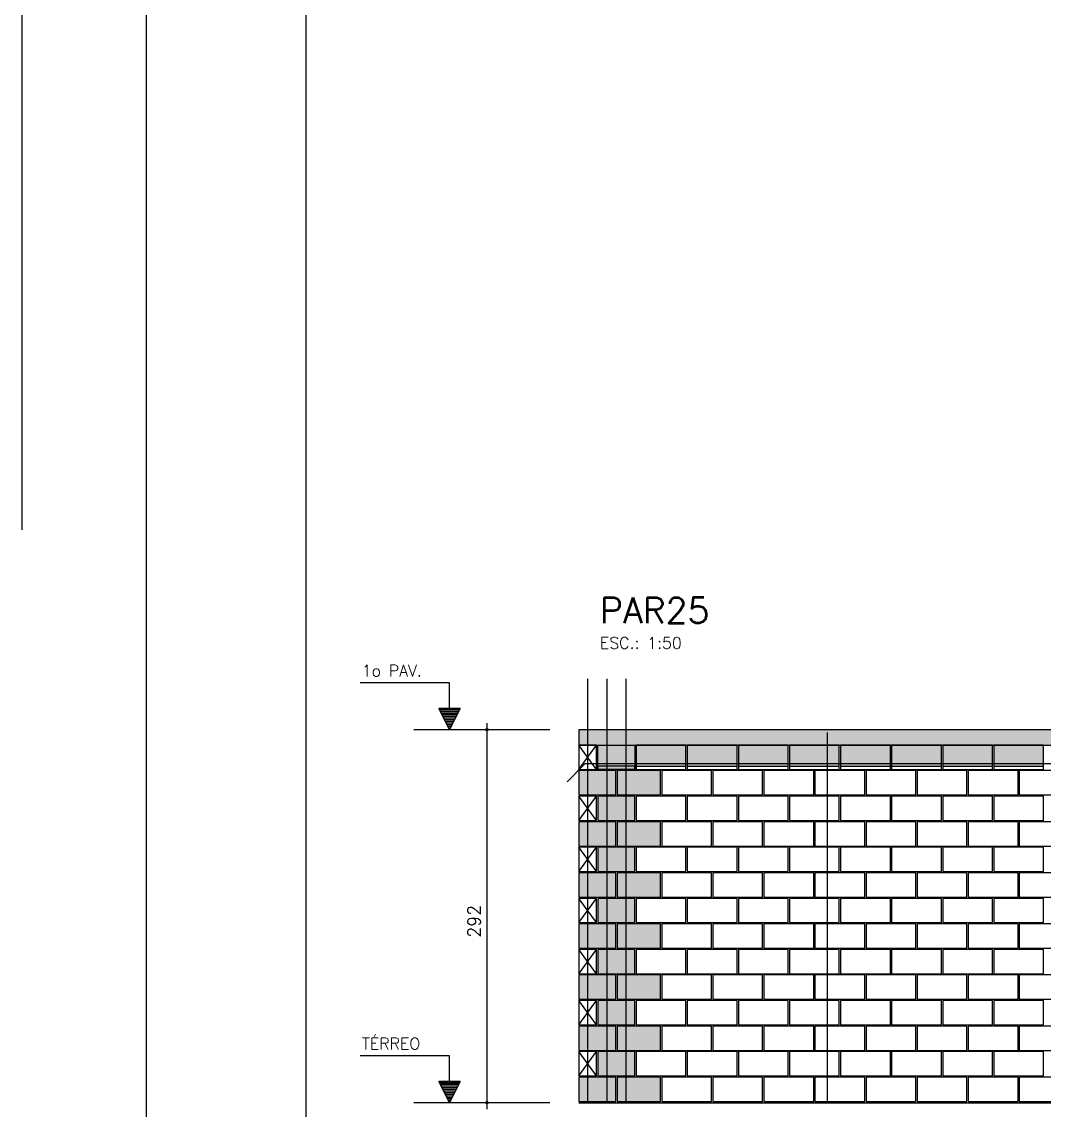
# Model space of a CAD drawing. Extents: x -2 to 121, y -2 to 61.
# Drawn here: x -1.95 to 14.06, y 26.86 to 43.9 of the extents above; entities that cross this region are included whole.
import ezdxf

# ---------------------------------------------------------------- set-up
doc = ezdxf.new("R2010")
doc.units = 0
doc.header["$MEASUREMENT"] = 0
doc.linetypes.add('ESTILO_TQS_0001', pattern=[0.45, 0.3, -0.15])
doc.linetypes.add('HIDDEN', pattern=[0.375, 0.25, -0.125])
doc.layers.get('Defpoints').update_dxf_attribs({"linetype": 'CONTINUOUS'})
for name, color, linetype in [('ARQ_FOLHA', 7, 'CONTINUOUS'), ('PENA_01', 1, 'CONTINUOUS'), ('PENA_02', 2, 'CONTINUOUS'), ('PENA_03', 3, 'CONTINUOUS'), ('PENA_05', 5, 'CONTINUOUS'), ('PENA_06', 6, 'CONTINUOUS'), ('PENA_09', 254, 'CONTINUOUS'), ('PENA_11', 252, 'CONTINUOUS'), ('PENA_21', 100, 'CONTINUOUS'), ('PENA_27', 21, 'CONTINUOUS')]:
    doc.layers.add(name, color=color, linetype=linetype)
doc.styles.get("Standard").update_dxf_attribs({"font": 'ROMANS.SHX'})

msp = doc.modelspace()

# ---------------------------------------------------------------- linework, layer by layer
at = {"layer": 'ARQ_FOLHA', "color": 1}
for points in [[(0, 0.000001), (118.9, 0.000001), (118.9, 59.400001), (0, 59.400001)], [(2.5, 1.000001), (117.9, 1.000001), (117.9, 58.400001), (2.5, 58.400001)]]:
    msp.add_lwpolyline(points, close=True, dxfattribs=at)
at = {"layer": 'Defpoints', "color": 8, "linetype": 'HIDDEN', "ltscale": 100}
msp.add_lwpolyline([(-1.95, 60.950001), (-1.95, -1.549999), (120.85, -1.549999), (120.85, 60.950001)], close=True, dxfattribs=at)
at = {"layer": 'PENA_01', "linetype": 'Continuous'}
for p, q in [((4.189651, 32.819561), (6.320515, 32.819561)), ((7.671821, 32.247547), (8.451821, 32.247547)), ((8.471821, 32.247547), (9.251821, 32.247547)), ((9.271821, 32.247547), (10.051821, 32.247547)), ((10.071821, 32.247547), (10.851821, 32.247547)), ((10.871821, 32.247547), (11.651821, 32.247547)), ((11.671821, 32.247547), (12.451821, 32.247547)), ((12.471821, 32.247547), (13.251821, 32.247547)), ((13.271821, 32.247547), (14.051821, 32.247547)), ((4.189651, 26.979561), (6.320515, 26.979561))]:
    msp.add_line(p, q, dxfattribs=at)
at = {"layer": 'PENA_02', "linetype": 'Continuous'}
for p, q in [((7.051821, 32.577547), (6.771821, 32.577547)), ((6.771821, 32.577547), (6.771821, 32.197547)), ((7.051821, 32.197547), (7.051821, 32.577547)), ((6.771821, 32.197547), (7.051821, 32.197547)), ((7.051821, 31.777547), (6.771821, 31.777547)), ((6.771821, 31.777547), (6.771821, 31.397547)), ((7.051821, 31.397547), (7.051821, 31.777547)), ((6.771821, 31.397547), (7.051821, 31.397547)), ((7.051821, 30.977547), (6.771821, 30.977547)), ((6.771821, 30.977547), (6.771821, 30.597547)), ((7.051821, 30.597547), (7.051821, 30.977547)), ((6.771821, 30.597547), (7.051821, 30.597547)), ((7.051821, 30.177547), (6.771821, 30.177547)), ((6.771821, 30.177547), (6.771821, 29.797547)), ((7.051821, 29.797547), (7.051821, 30.177547)), ((6.771821, 29.797547), (7.051821, 29.797547)), ((7.051821, 29.377547), (6.771821, 29.377547)), ((6.771821, 29.377547), (6.771821, 28.997547)), ((7.051821, 28.997547), (7.051821, 29.377547)), ((6.771821, 28.997547), (7.051821, 28.997547)), ((7.051821, 28.577547), (6.771821, 28.577547)), ((6.771821, 28.577547), (6.771821, 28.197547)), ((7.051821, 28.197547), (7.051821, 28.577547)), ((6.771821, 28.197547), (7.051821, 28.197547)), ((7.051821, 27.777547), (6.771821, 27.777547)), ((6.771821, 27.777547), (6.771821, 27.397547)), ((7.051821, 27.397547), (7.051821, 27.777547)), ((6.771821, 27.397547), (7.051821, 27.397547)), ((6.771821, 26.977547), (62.951821, 26.977547)), ((11.071821, 26.977547), (11.671821, 26.977547))]:
    msp.add_line(p, q, dxfattribs=at)
at = {"layer": 'PENA_02', "linetype": 'ESTILO_TQS_0001'}
msp.add_line((7.651821, 32.247547), (7.071821, 32.247547), dxfattribs=at)
at = {"layer": 'PENA_02', "linetype": 'Continuous'}
for points in [[(6.771821, 32.817547), (6.771821, 32.577547), (47.251821, 32.577547), (47.251821, 31.397547), (54.051821, 31.397547), (54.051821, 32.577547), (55.671821, 32.577547), (55.671821, 31.397547), (62.271821, 31.397547), (62.271821, 32.577547), (62.951821, 32.577547), (62.951821, 32.817547), (6.771821, 32.817547)], [(7.651821, 32.197547), (7.071821, 32.197547), (7.071821, 32.577547), (7.651821, 32.577547), (7.651821, 32.197547)], [(7.671821, 32.197547), (8.451821, 32.197547), (8.451821, 32.577547), (7.671821, 32.577547), (7.671821, 32.197547)], [(8.471821, 32.197547), (9.251821, 32.197547), (9.251821, 32.577547), (8.471821, 32.577547), (8.471821, 32.197547)], [(9.271821, 32.197547), (10.051821, 32.197547), (10.051821, 32.577547), (9.271821, 32.577547), (9.271821, 32.197547)], [(10.071821, 32.197547), (10.851821, 32.197547), (10.851821, 32.577547), (10.071821, 32.577547), (10.071821, 32.197547)], [(10.871821, 32.197547), (11.651821, 32.197547), (11.651821, 32.577547), (10.871821, 32.577547), (10.871821, 32.197547)], [(11.671821, 32.197547), (12.451821, 32.197547), (12.451821, 32.577547), (11.671821, 32.577547), (11.671821, 32.197547)], [(12.471821, 32.197547), (13.251821, 32.197547), (13.251821, 32.577547), (12.471821, 32.577547), (12.471821, 32.197547)], [(13.271821, 32.197547), (14.051821, 32.197547), (14.051821, 32.577547), (13.271821, 32.577547), (13.271821, 32.197547)], [(6.771821, 31.797547), (7.351821, 31.797547), (7.351821, 32.177547), (6.771821, 32.177547), (6.771821, 31.797547)], [(7.371821, 31.797547), (8.051821, 31.797547), (8.051821, 32.177547), (7.371821, 32.177547), (7.371821, 31.797547)], [(8.071821, 31.797547), (8.851821, 31.797547), (8.851821, 32.177547), (8.071821, 32.177547), (8.071821, 31.797547)], [(8.871821, 31.797547), (9.651821, 31.797547), (9.651821, 32.177547), (8.871821, 32.177547), (8.871821, 31.797547)], [(9.671821, 31.797547), (10.451821, 31.797547), (10.451821, 32.177547), (9.671821, 32.177547), (9.671821, 31.797547)], [(10.471821, 31.797547), (11.251821, 31.797547), (11.251821, 32.177547), (10.471821, 32.177547), (10.471821, 31.797547)], [(11.271821, 31.797547), (12.051821, 31.797547), (12.051821, 32.177547), (11.271821, 32.177547), (11.271821, 31.797547)], [(12.071821, 31.797547), (12.851821, 31.797547), (12.851821, 32.177547), (12.071821, 32.177547), (12.071821, 31.797547)], [(12.871821, 31.797547), (13.651821, 31.797547), (13.651821, 32.177547), (12.871821, 32.177547), (12.871821, 31.797547)], [(13.671821, 31.797547), (14.451821, 31.797547), (14.451821, 32.177547), (13.671821, 32.177547), (13.671821, 31.797547)], [(7.071821, 31.397547), (7.651821, 31.397547), (7.651821, 31.777547), (7.071821, 31.777547), (7.071821, 31.397547)], [(7.671821, 31.397547), (8.451821, 31.397547), (8.451821, 31.777547), (7.671821, 31.777547), (7.671821, 31.397547)], [(8.471821, 31.397547), (9.251821, 31.397547), (9.251821, 31.777547), (8.471821, 31.777547), (8.471821, 31.397547)], [(9.271821, 31.397547), (10.051821, 31.397547), (10.051821, 31.777547), (9.271821, 31.777547), (9.271821, 31.397547)], [(10.071821, 31.397547), (10.851821, 31.397547), (10.851821, 31.777547), (10.071821, 31.777547), (10.071821, 31.397547)], [(10.871821, 31.397547), (11.651821, 31.397547), (11.651821, 31.777547), (10.871821, 31.777547), (10.871821, 31.397547)], [(11.671821, 31.397547), (12.451821, 31.397547), (12.451821, 31.777547), (11.671821, 31.777547), (11.671821, 31.397547)], [(12.471821, 31.397547), (13.251821, 31.397547), (13.251821, 31.777547), (12.471821, 31.777547), (12.471821, 31.397547)], [(13.271821, 31.397547), (14.051821, 31.397547), (14.051821, 31.777547), (13.271821, 31.777547), (13.271821, 31.397547)], [(6.771821, 30.997547), (7.351821, 30.997547), (7.351821, 31.377547), (6.771821, 31.377547), (6.771821, 30.997547)], [(7.371821, 30.997547), (8.051821, 30.997547), (8.051821, 31.377547), (7.371821, 31.377547), (7.371821, 30.997547)], [(8.071821, 30.997547), (8.851821, 30.997547), (8.851821, 31.377547), (8.071821, 31.377547), (8.071821, 30.997547)], [(8.871821, 30.997547), (9.651821, 30.997547), (9.651821, 31.377547), (8.871821, 31.377547), (8.871821, 30.997547)], [(9.671821, 30.997547), (10.451821, 30.997547), (10.451821, 31.377547), (9.671821, 31.377547), (9.671821, 30.997547)], [(10.471821, 30.997547), (11.251821, 30.997547), (11.251821, 31.377547), (10.471821, 31.377547), (10.471821, 30.997547)], [(11.271821, 30.997547), (12.051821, 30.997547), (12.051821, 31.377547), (11.271821, 31.377547), (11.271821, 30.997547)], [(12.071821, 30.997547), (12.851821, 30.997547), (12.851821, 31.377547), (12.071821, 31.377547), (12.071821, 30.997547)], [(12.871821, 30.997547), (13.651821, 30.997547), (13.651821, 31.377547), (12.871821, 31.377547), (12.871821, 30.997547)], [(13.671821, 30.997547), (14.451821, 30.997547), (14.451821, 31.377547), (13.671821, 31.377547), (13.671821, 30.997547)], [(7.071821, 30.597547), (7.651821, 30.597547), (7.651821, 30.977547), (7.071821, 30.977547), (7.071821, 30.597547)], [(7.671821, 30.597547), (8.451821, 30.597547), (8.451821, 30.977547), (7.671821, 30.977547), (7.671821, 30.597547)], [(8.471821, 30.597547), (9.251821, 30.597547), (9.251821, 30.977547), (8.471821, 30.977547), (8.471821, 30.597547)], [(9.271821, 30.597547), (10.051821, 30.597547), (10.051821, 30.977547), (9.271821, 30.977547), (9.271821, 30.597547)], [(10.071821, 30.597547), (10.851821, 30.597547), (10.851821, 30.977547), (10.071821, 30.977547), (10.071821, 30.597547)], [(10.871821, 30.597547), (11.651821, 30.597547), (11.651821, 30.977547), (10.871821, 30.977547), (10.871821, 30.597547)], [(11.671821, 30.597547), (12.451821, 30.597547), (12.451821, 30.977547), (11.671821, 30.977547), (11.671821, 30.597547)], [(12.471821, 30.597547), (13.251821, 30.597547), (13.251821, 30.977547), (12.471821, 30.977547), (12.471821, 30.597547)], [(13.271821, 30.597547), (14.051821, 30.597547), (14.051821, 30.977547), (13.271821, 30.977547), (13.271821, 30.597547)], [(6.771821, 30.197547), (7.351821, 30.197547), (7.351821, 30.577547), (6.771821, 30.577547), (6.771821, 30.197547)], [(7.371821, 30.197547), (8.051821, 30.197547), (8.051821, 30.577547), (7.371821, 30.577547), (7.371821, 30.197547)], [(8.071821, 30.197547), (8.851821, 30.197547), (8.851821, 30.577547), (8.071821, 30.577547), (8.071821, 30.197547)], [(8.871821, 30.197547), (9.651821, 30.197547), (9.651821, 30.577547), (8.871821, 30.577547), (8.871821, 30.197547)], [(9.671821, 30.197547), (10.451821, 30.197547), (10.451821, 30.577547), (9.671821, 30.577547), (9.671821, 30.197547)], [(10.471821, 30.197547), (11.251821, 30.197547), (11.251821, 30.577547), (10.471821, 30.577547), (10.471821, 30.197547)], [(11.271821, 30.197547), (12.051821, 30.197547), (12.051821, 30.577547), (11.271821, 30.577547), (11.271821, 30.197547)], [(12.071821, 30.197547), (12.851821, 30.197547), (12.851821, 30.577547), (12.071821, 30.577547), (12.071821, 30.197547)], [(12.871821, 30.197547), (13.651821, 30.197547), (13.651821, 30.577547), (12.871821, 30.577547), (12.871821, 30.197547)], [(13.671821, 30.197547), (14.451821, 30.197547), (14.451821, 30.577547), (13.671821, 30.577547), (13.671821, 30.197547)], [(7.071821, 29.797547), (7.651821, 29.797547), (7.651821, 30.177547), (7.071821, 30.177547), (7.071821, 29.797547)], [(7.671821, 29.797547), (8.451821, 29.797547), (8.451821, 30.177547), (7.671821, 30.177547), (7.671821, 29.797547)], [(8.471821, 29.797547), (9.251821, 29.797547), (9.251821, 30.177547), (8.471821, 30.177547), (8.471821, 29.797547)], [(9.271821, 29.797547), (10.051821, 29.797547), (10.051821, 30.177547), (9.271821, 30.177547), (9.271821, 29.797547)], [(10.071821, 29.797547), (10.851821, 29.797547), (10.851821, 30.177547), (10.071821, 30.177547), (10.071821, 29.797547)], [(10.871821, 29.797547), (11.651821, 29.797547), (11.651821, 30.177547), (10.871821, 30.177547), (10.871821, 29.797547)], [(11.671821, 29.797547), (12.451821, 29.797547), (12.451821, 30.177547), (11.671821, 30.177547), (11.671821, 29.797547)], [(12.471821, 29.797547), (13.251821, 29.797547), (13.251821, 30.177547), (12.471821, 30.177547), (12.471821, 29.797547)], [(13.271821, 29.797547), (14.051821, 29.797547), (14.051821, 30.177547), (13.271821, 30.177547), (13.271821, 29.797547)], [(6.771821, 29.397547), (7.351821, 29.397547), (7.351821, 29.777547), (6.771821, 29.777547), (6.771821, 29.397547)], [(7.371821, 29.397547), (8.051821, 29.397547), (8.051821, 29.777547), (7.371821, 29.777547), (7.371821, 29.397547)], [(8.071821, 29.397547), (8.851821, 29.397547), (8.851821, 29.777547), (8.071821, 29.777547), (8.071821, 29.397547)], [(8.871821, 29.397547), (9.651821, 29.397547), (9.651821, 29.777547), (8.871821, 29.777547), (8.871821, 29.397547)], [(9.671821, 29.397547), (10.451821, 29.397547), (10.451821, 29.777547), (9.671821, 29.777547), (9.671821, 29.397547)], [(10.471821, 29.397547), (11.251821, 29.397547), (11.251821, 29.777547), (10.471821, 29.777547), (10.471821, 29.397547)], [(11.271821, 29.397547), (12.051821, 29.397547), (12.051821, 29.777547), (11.271821, 29.777547), (11.271821, 29.397547)], [(12.071821, 29.397547), (12.851821, 29.397547), (12.851821, 29.777547), (12.071821, 29.777547), (12.071821, 29.397547)], [(12.871821, 29.397547), (13.651821, 29.397547), (13.651821, 29.777547), (12.871821, 29.777547), (12.871821, 29.397547)], [(13.671821, 29.397547), (14.451821, 29.397547), (14.451821, 29.777547), (13.671821, 29.777547), (13.671821, 29.397547)], [(7.071821, 28.997547), (7.651821, 28.997547), (7.651821, 29.377547), (7.071821, 29.377547), (7.071821, 28.997547)], [(7.671821, 28.997547), (8.451821, 28.997547), (8.451821, 29.377547), (7.671821, 29.377547), (7.671821, 28.997547)], [(8.471821, 28.997547), (9.251821, 28.997547), (9.251821, 29.377547), (8.471821, 29.377547), (8.471821, 28.997547)], [(9.271821, 28.997547), (10.051821, 28.997547), (10.051821, 29.377547), (9.271821, 29.377547), (9.271821, 28.997547)], [(10.071821, 28.997547), (10.851821, 28.997547), (10.851821, 29.377547), (10.071821, 29.377547), (10.071821, 28.997547)], [(10.871821, 28.997547), (11.651821, 28.997547), (11.651821, 29.377547), (10.871821, 29.377547), (10.871821, 28.997547)], [(11.671821, 28.997547), (12.451821, 28.997547), (12.451821, 29.377547), (11.671821, 29.377547), (11.671821, 28.997547)], [(12.471821, 28.997547), (13.251821, 28.997547), (13.251821, 29.377547), (12.471821, 29.377547), (12.471821, 28.997547)], [(13.271821, 28.997547), (14.051821, 28.997547), (14.051821, 29.377547), (13.271821, 29.377547), (13.271821, 28.997547)], [(6.771821, 28.597547), (7.351821, 28.597547), (7.351821, 28.977547), (6.771821, 28.977547), (6.771821, 28.597547)], [(7.371821, 28.597547), (8.051821, 28.597547), (8.051821, 28.977547), (7.371821, 28.977547), (7.371821, 28.597547)], [(8.071821, 28.597547), (8.851821, 28.597547), (8.851821, 28.977547), (8.071821, 28.977547), (8.071821, 28.597547)], [(8.871821, 28.597547), (9.651821, 28.597547), (9.651821, 28.977547), (8.871821, 28.977547), (8.871821, 28.597547)], [(9.671821, 28.597547), (10.451821, 28.597547), (10.451821, 28.977547), (9.671821, 28.977547), (9.671821, 28.597547)], [(10.471821, 28.597547), (11.251821, 28.597547), (11.251821, 28.977547), (10.471821, 28.977547), (10.471821, 28.597547)], [(11.271821, 28.597547), (12.051821, 28.597547), (12.051821, 28.977547), (11.271821, 28.977547), (11.271821, 28.597547)], [(12.071821, 28.597547), (12.851821, 28.597547), (12.851821, 28.977547), (12.071821, 28.977547), (12.071821, 28.597547)], [(12.871821, 28.597547), (13.651821, 28.597547), (13.651821, 28.977547), (12.871821, 28.977547), (12.871821, 28.597547)], [(13.671821, 28.597547), (14.451821, 28.597547), (14.451821, 28.977547), (13.671821, 28.977547), (13.671821, 28.597547)], [(7.071821, 28.197547), (7.651821, 28.197547), (7.651821, 28.577547), (7.071821, 28.577547), (7.071821, 28.197547)], [(7.671821, 28.197547), (8.451821, 28.197547), (8.451821, 28.577547), (7.671821, 28.577547), (7.671821, 28.197547)], [(8.471821, 28.197547), (9.251821, 28.197547), (9.251821, 28.577547), (8.471821, 28.577547), (8.471821, 28.197547)], [(9.271821, 28.197547), (10.051821, 28.197547), (10.051821, 28.577547), (9.271821, 28.577547), (9.271821, 28.197547)], [(10.071821, 28.197547), (10.851821, 28.197547), (10.851821, 28.577547), (10.071821, 28.577547), (10.071821, 28.197547)], [(10.871821, 28.197547), (11.651821, 28.197547), (11.651821, 28.577547), (10.871821, 28.577547), (10.871821, 28.197547)], [(11.671821, 28.197547), (12.451821, 28.197547), (12.451821, 28.577547), (11.671821, 28.577547), (11.671821, 28.197547)], [(12.471821, 28.197547), (13.251821, 28.197547), (13.251821, 28.577547), (12.471821, 28.577547), (12.471821, 28.197547)], [(13.271821, 28.197547), (14.051821, 28.197547), (14.051821, 28.577547), (13.271821, 28.577547), (13.271821, 28.197547)], [(6.771821, 27.797547), (7.351821, 27.797547), (7.351821, 28.177547), (6.771821, 28.177547), (6.771821, 27.797547)], [(7.371821, 27.797547), (8.051821, 27.797547), (8.051821, 28.177547), (7.371821, 28.177547), (7.371821, 27.797547)], [(8.071821, 27.797547), (8.851821, 27.797547), (8.851821, 28.177547), (8.071821, 28.177547), (8.071821, 27.797547)], [(8.871821, 27.797547), (9.651821, 27.797547), (9.651821, 28.177547), (8.871821, 28.177547), (8.871821, 27.797547)], [(9.671821, 27.797547), (10.451821, 27.797547), (10.451821, 28.177547), (9.671821, 28.177547), (9.671821, 27.797547)], [(10.471821, 27.797547), (11.251821, 27.797547), (11.251821, 28.177547), (10.471821, 28.177547), (10.471821, 27.797547)], [(11.271821, 27.797547), (12.051821, 27.797547), (12.051821, 28.177547), (11.271821, 28.177547), (11.271821, 27.797547)], [(12.071821, 27.797547), (12.851821, 27.797547), (12.851821, 28.177547), (12.071821, 28.177547), (12.071821, 27.797547)], [(12.871821, 27.797547), (13.651821, 27.797547), (13.651821, 28.177547), (12.871821, 28.177547), (12.871821, 27.797547)], [(13.671821, 27.797547), (14.451821, 27.797547), (14.451821, 28.177547), (13.671821, 28.177547), (13.671821, 27.797547)], [(7.071821, 27.397547), (7.651821, 27.397547), (7.651821, 27.777547), (7.071821, 27.777547), (7.071821, 27.397547)], [(7.671821, 27.397547), (8.451821, 27.397547), (8.451821, 27.777547), (7.671821, 27.777547), (7.671821, 27.397547)], [(8.471821, 27.397547), (9.251821, 27.397547), (9.251821, 27.777547), (8.471821, 27.777547), (8.471821, 27.397547)], [(9.271821, 27.397547), (10.051821, 27.397547), (10.051821, 27.777547), (9.271821, 27.777547), (9.271821, 27.397547)], [(10.071821, 27.397547), (10.851821, 27.397547), (10.851821, 27.777547), (10.071821, 27.777547), (10.071821, 27.397547)], [(10.871821, 27.397547), (11.651821, 27.397547), (11.651821, 27.777547), (10.871821, 27.777547), (10.871821, 27.397547)], [(11.671821, 27.397547), (12.451821, 27.397547), (12.451821, 27.777547), (11.671821, 27.777547), (11.671821, 27.397547)], [(12.471821, 27.397547), (13.251821, 27.397547), (13.251821, 27.777547), (12.471821, 27.777547), (12.471821, 27.397547)], [(13.271821, 27.397547), (14.051821, 27.397547), (14.051821, 27.777547), (13.271821, 27.777547), (13.271821, 27.397547)], [(6.771821, 26.997547), (7.351821, 26.997547), (7.351821, 27.377547), (6.771821, 27.377547), (6.771821, 26.997547)], [(7.371821, 26.997547), (8.051821, 26.997547), (8.051821, 27.377547), (7.371821, 27.377547), (7.371821, 26.997547)], [(8.071821, 26.997547), (8.851821, 26.997547), (8.851821, 27.377547), (8.071821, 27.377547), (8.071821, 26.997547)], [(8.871821, 26.997547), (9.651821, 26.997547), (9.651821, 27.377547), (8.871821, 27.377547), (8.871821, 26.997547)], [(9.671821, 26.997547), (10.451821, 26.997547), (10.451821, 27.377547), (9.671821, 27.377547), (9.671821, 26.997547)], [(10.471821, 26.997547), (11.251821, 26.997547), (11.251821, 27.377547), (10.471821, 27.377547), (10.471821, 26.997547)], [(11.271821, 26.997547), (12.051821, 26.997547), (12.051821, 27.377547), (11.271821, 27.377547), (11.271821, 26.997547)], [(12.071821, 26.997547), (12.851821, 26.997547), (12.851821, 27.377547), (12.071821, 27.377547), (12.071821, 26.997547)], [(12.871821, 26.997547), (13.651821, 26.997547), (13.651821, 27.377547), (12.871821, 27.377547), (12.871821, 26.997547)], [(13.671821, 26.997547), (14.451821, 26.997547), (14.451821, 27.377547), (13.671821, 27.377547), (13.671821, 26.997547)]]:
    msp.add_lwpolyline(points, dxfattribs=at)
for centre, radius in [((5.335797, 32.819561), 0.02), ((5.335797, 32.819561), 0.01), ((5.335797, 26.979561), 0.02), ((5.335797, 26.979561), 0.01)]:
    msp.add_circle(centre, radius, dxfattribs=at)
at = {"layer": 'PENA_03', "linetype": 'Continuous'}
for p, q in [((4.74865, 33.551427), (3.34865, 33.551427)), ((4.74865, 33.151427), (4.74865, 33.551427)), ((4.75005, 33.151427), (4.75005, 33.552827)), ((4.74935, 32.819561), (4.583417, 33.151427)), ((4.583417, 33.151427), (4.74865, 33.151427)), ((4.74935, 32.822684), (4.585673, 33.150036)), ((4.913026, 33.150036), (4.585673, 33.150036)), ((4.902519, 33.125899), (4.59618, 33.125899)), ((4.889755, 33.100371), (4.608945, 33.100371)), ((4.876991, 33.074843), (4.621709, 33.074843)), ((4.915283, 33.151427), (4.74935, 32.819561)), ((4.913026, 33.150036), (4.74935, 32.822683)), ((4.75005, 33.151427), (4.915283, 33.151427)), ((4.864226, 33.049315), (4.634473, 33.049315)), ((4.851462, 33.023786), (4.647237, 33.023786)), ((4.838698, 32.998258), (4.660001, 32.998258)), ((4.825934, 32.97273), (4.672765, 32.97273)), ((4.81317, 32.947202), (4.685529, 32.947202)), ((4.800406, 32.921674), (4.698293, 32.921674)), ((5.335797, 26.879029), (5.335797, 32.919561)), ((4.787642, 32.896146), (4.711057, 32.896146)), ((4.774878, 32.870617), (4.723821, 32.870617)), ((4.762114, 32.845089), (4.736586, 32.845089)), ((6.771821, 32.197547), (7.051821, 32.577547)), ((7.051821, 32.197547), (6.771821, 32.577547)), ((6.771821, 31.397547), (7.051821, 31.777547)), ((7.051821, 31.397547), (6.771821, 31.777547)), ((6.771821, 30.597547), (7.051821, 30.977547)), ((7.051821, 30.597547), (6.771821, 30.977547)), ((6.771821, 29.797547), (7.051821, 30.177547)), ((7.051821, 29.797547), (6.771821, 30.177547)), ((6.771821, 28.997547), (7.051821, 29.377547)), ((7.051821, 28.997547), (6.771821, 29.377547)), ((6.771821, 28.197547), (7.051821, 28.577547)), ((7.051821, 28.197547), (6.771821, 28.577547)), ((4.74865, 27.711427), (3.34865, 27.711427)), ((4.74865, 27.311427), (4.74865, 27.711427)), ((4.75005, 27.311427), (4.75005, 27.712827)), ((6.771821, 27.397547), (7.051821, 27.777547)), ((7.051821, 27.397547), (6.771821, 27.777547)), ((4.74935, 26.979561), (4.583417, 27.311427)), ((4.583417, 27.311427), (4.74865, 27.311427)), ((4.74935, 26.982684), (4.585673, 27.310036)), ((4.913026, 27.310036), (4.585673, 27.310036)), ((4.902519, 27.285899), (4.59618, 27.285899)), ((4.915283, 27.311427), (4.74935, 26.979561)), ((4.913026, 27.310036), (4.74935, 26.982683)), ((4.75005, 27.311427), (4.915283, 27.311427)), ((4.889755, 27.260371), (4.608945, 27.260371)), ((4.876991, 27.234843), (4.621709, 27.234843)), ((4.864226, 27.209315), (4.634473, 27.209315)), ((4.851462, 27.183786), (4.647237, 27.183786)), ((4.838698, 27.158258), (4.660001, 27.158258)), ((4.825934, 27.13273), (4.672765, 27.13273)), ((4.81317, 27.107202), (4.685529, 27.107202)), ((4.800406, 27.081674), (4.698293, 27.081674)), ((4.787642, 27.056146), (4.711057, 27.056146)), ((4.774878, 27.030617), (4.723821, 27.030617)), ((4.762114, 27.005089), (4.736586, 27.005089))]:
    msp.add_line(p, q, dxfattribs=at)
at = {"layer": 'PENA_05', "linetype": 'Continuous'}
for p, q in [((6.588978, 32.004704), (6.871821, 32.287547)), ((6.871821, 32.287547), (27.661821, 32.287547))]:
    msp.add_line(p, q, dxfattribs=at)
for points in [[(6.911821, 33.617547), (6.911821, 26.977547)], [(7.211821, 33.617547), (7.211821, 26.977547)], [(7.511821, 33.617547), (7.511821, 26.977547)], [(10.661821, 32.777547), (10.661821, 26.977547)]]:
    msp.add_lwpolyline(points, dxfattribs=at)
at = {"layer": 'PENA_09', "linetype": 'Continuous'}
for points in [[(7.071821, 32.577547), (7.651821, 32.577547), (7.651821, 32.247547), (7.071821, 32.247547), (7.071821, 32.577547)], [(7.671821, 32.247547), (8.451821, 32.247547), (8.451821, 32.577547), (7.671821, 32.577547), (7.671821, 32.247547)], [(8.471821, 32.247547), (9.251821, 32.247547), (9.251821, 32.577547), (8.471821, 32.577547), (8.471821, 32.247547)], [(9.271821, 32.247547), (10.051821, 32.247547), (10.051821, 32.577547), (9.271821, 32.577547), (9.271821, 32.247547)], [(10.071821, 32.247547), (10.851821, 32.247547), (10.851821, 32.577547), (10.071821, 32.577547), (10.071821, 32.247547)], [(10.871821, 32.247547), (11.651821, 32.247547), (11.651821, 32.577547), (10.871821, 32.577547), (10.871821, 32.247547)], [(11.671821, 32.247547), (12.451821, 32.247547), (12.451821, 32.577547), (11.671821, 32.577547), (11.671821, 32.247547)], [(12.471821, 32.247547), (13.251821, 32.247547), (13.251821, 32.577547), (12.471821, 32.577547), (12.471821, 32.247547)], [(13.271821, 32.247547), (14.051821, 32.247547), (14.051821, 32.577547), (13.271821, 32.577547), (13.271821, 32.247547)]]:
    msp.add_lwpolyline(points, dxfattribs=at)
for points in [[(7.071821, 32.577547), (7.651821, 32.577547), (7.651821, 32.247547)], [(7.071821, 32.577547), (7.651821, 32.247547), (7.071821, 32.247547)], [(7.071821, 32.577547), (7.071821, 32.247547), (7.071821, 32.577547)], [(7.671821, 32.247547), (8.451821, 32.247547), (8.451821, 32.577547)], [(7.671821, 32.247547), (8.451821, 32.577547), (7.671821, 32.577547)], [(7.671821, 32.247547), (7.671821, 32.577547), (7.671821, 32.247547)], [(8.471821, 32.247547), (9.251821, 32.247547), (9.251821, 32.577547)], [(8.471821, 32.247547), (9.251821, 32.577547), (8.471821, 32.577547)], [(8.471821, 32.247547), (8.471821, 32.577547), (8.471821, 32.247547)], [(9.271821, 32.247547), (10.051821, 32.247547), (10.051821, 32.577547)], [(9.271821, 32.247547), (10.051821, 32.577547), (9.271821, 32.577547)], [(9.271821, 32.247547), (9.271821, 32.577547), (9.271821, 32.247547)], [(10.071821, 32.247547), (10.851821, 32.247547), (10.851821, 32.577547)], [(10.071821, 32.247547), (10.851821, 32.577547), (10.071821, 32.577547)], [(10.071821, 32.247547), (10.071821, 32.577547), (10.071821, 32.247547)], [(10.871821, 32.247547), (11.651821, 32.247547), (11.651821, 32.577547)], [(10.871821, 32.247547), (11.651821, 32.577547), (10.871821, 32.577547)], [(10.871821, 32.247547), (10.871821, 32.577547), (10.871821, 32.247547)], [(11.671821, 32.247547), (12.451821, 32.247547), (12.451821, 32.577547)], [(11.671821, 32.247547), (12.451821, 32.577547), (11.671821, 32.577547)], [(11.671821, 32.247547), (11.671821, 32.577547), (11.671821, 32.247547)], [(12.471821, 32.247547), (13.251821, 32.247547), (13.251821, 32.577547)], [(12.471821, 32.247547), (13.251821, 32.577547), (12.471821, 32.577547)], [(12.471821, 32.247547), (12.471821, 32.577547), (12.471821, 32.247547)], [(13.271821, 32.247547), (14.051821, 32.247547), (14.051821, 32.577547)], [(13.271821, 32.247547), (14.051821, 32.577547), (13.271821, 32.577547)], [(13.271821, 32.247547), (13.271821, 32.577547), (13.271821, 32.247547)]]:
    msp.add_solid(points, dxfattribs=at)
at = {"layer": 'PENA_11', "linetype": 'Continuous'}
for points in [[(62.951821, 32.817547), (6.771821, 32.817547), (6.771821, 32.577547)], [(62.951821, 32.817547), (6.771821, 32.577547), (47.251821, 32.577547)]]:
    msp.add_solid(points, dxfattribs=at)
at = {"layer": 'PENA_21', "linetype": 'Continuous'}
for points in [[(7.371821, 31.797547), (8.051821, 31.797547), (8.051821, 32.177547), (7.371821, 32.177547), (7.371821, 31.797547)], [(7.371821, 30.997547), (8.051821, 30.997547), (8.051821, 31.377547), (7.371821, 31.377547), (7.371821, 30.997547)], [(7.371821, 30.197547), (8.051821, 30.197547), (8.051821, 30.577547), (7.371821, 30.577547), (7.371821, 30.197547)], [(7.371821, 29.397547), (8.051821, 29.397547), (8.051821, 29.777547), (7.371821, 29.777547), (7.371821, 29.397547)], [(7.371821, 28.597547), (8.051821, 28.597547), (8.051821, 28.977547), (7.371821, 28.977547), (7.371821, 28.597547)], [(7.371821, 27.797547), (8.051821, 27.797547), (8.051821, 28.177547), (7.371821, 28.177547), (7.371821, 27.797547)], [(7.371821, 26.997547), (8.051821, 26.997547), (8.051821, 27.377547), (7.371821, 27.377547), (7.371821, 26.997547)]]:
    msp.add_lwpolyline(points, dxfattribs=at)
for points in [[(7.371821, 31.797547), (8.051821, 31.797547), (8.051821, 32.177547)], [(7.371821, 31.797547), (8.051821, 32.177547), (7.371821, 32.177547)], [(7.371821, 31.797547), (7.371821, 32.177547), (7.371821, 31.797547)], [(7.371821, 30.997547), (8.051821, 30.997547), (8.051821, 31.377547)], [(7.371821, 30.997547), (8.051821, 31.377547), (7.371821, 31.377547)], [(7.371821, 30.997547), (7.371821, 31.377547), (7.371821, 30.997547)], [(7.371821, 30.197547), (8.051821, 30.197547), (8.051821, 30.577547)], [(7.371821, 30.197547), (8.051821, 30.577547), (7.371821, 30.577547)], [(7.371821, 30.197547), (7.371821, 30.577547), (7.371821, 30.197547)], [(7.371821, 29.397547), (8.051821, 29.397547), (8.051821, 29.777547)], [(7.371821, 29.397547), (8.051821, 29.777547), (7.371821, 29.777547)], [(7.371821, 29.397547), (7.371821, 29.777547), (7.371821, 29.397547)], [(7.371821, 28.597547), (8.051821, 28.597547), (8.051821, 28.977547)], [(7.371821, 28.597547), (8.051821, 28.977547), (7.371821, 28.977547)], [(7.371821, 28.597547), (7.371821, 28.977547), (7.371821, 28.597547)], [(7.371821, 27.797547), (8.051821, 27.797547), (8.051821, 28.177547)], [(7.371821, 27.797547), (8.051821, 28.177547), (7.371821, 28.177547)], [(7.371821, 27.797547), (7.371821, 28.177547), (7.371821, 27.797547)], [(7.371821, 26.997547), (8.051821, 26.997547), (8.051821, 27.377547)], [(7.371821, 26.997547), (8.051821, 27.377547), (7.371821, 27.377547)], [(7.371821, 26.997547), (7.371821, 27.377547), (7.371821, 26.997547)]]:
    msp.add_solid(points, dxfattribs=at)
at = {"layer": 'PENA_27', "linetype": 'Continuous'}
for points in [[(7.071821, 32.197547), (7.651821, 32.197547), (7.651821, 32.247547), (7.071821, 32.247547), (7.071821, 32.197547)], [(6.771821, 31.797547), (7.351821, 31.797547), (7.351821, 32.177547), (6.771821, 32.177547), (6.771821, 31.797547)], [(7.071821, 31.397547), (7.651821, 31.397547), (7.651821, 31.777547), (7.071821, 31.777547), (7.071821, 31.397547)], [(6.771821, 30.997547), (7.351821, 30.997547), (7.351821, 31.377547), (6.771821, 31.377547), (6.771821, 30.997547)], [(7.071821, 30.597547), (7.651821, 30.597547), (7.651821, 30.977547), (7.071821, 30.977547), (7.071821, 30.597547)], [(6.771821, 30.197547), (7.351821, 30.197547), (7.351821, 30.577547), (6.771821, 30.577547), (6.771821, 30.197547)], [(7.071821, 29.797547), (7.651821, 29.797547), (7.651821, 30.177547), (7.071821, 30.177547), (7.071821, 29.797547)], [(6.771821, 29.397547), (7.351821, 29.397547), (7.351821, 29.777547), (6.771821, 29.777547), (6.771821, 29.397547)], [(7.071821, 28.997547), (7.651821, 28.997547), (7.651821, 29.377547), (7.071821, 29.377547), (7.071821, 28.997547)], [(6.771821, 28.597547), (7.351821, 28.597547), (7.351821, 28.977547), (6.771821, 28.977547), (6.771821, 28.597547)], [(7.071821, 28.197547), (7.651821, 28.197547), (7.651821, 28.577547), (7.071821, 28.577547), (7.071821, 28.197547)], [(6.771821, 27.797547), (7.351821, 27.797547), (7.351821, 28.177547), (6.771821, 28.177547), (6.771821, 27.797547)], [(7.071821, 27.397547), (7.651821, 27.397547), (7.651821, 27.777547), (7.071821, 27.777547), (7.071821, 27.397547)], [(6.771821, 26.997547), (7.351821, 26.997547), (7.351821, 27.377547), (6.771821, 27.377547), (6.771821, 26.997547)]]:
    msp.add_lwpolyline(points, dxfattribs=at)
for points in [[(7.071821, 32.197547), (7.651821, 32.197547), (7.651821, 32.247547)], [(7.071821, 32.197547), (7.651821, 32.247547), (7.071821, 32.247547)], [(7.071821, 32.197547), (7.071821, 32.247547), (7.071821, 32.197547)], [(6.771821, 31.797547), (7.351821, 31.797547), (7.351821, 32.177547)], [(6.771821, 31.797547), (7.351821, 32.177547), (6.771821, 32.177547)], [(6.771821, 31.797547), (6.771821, 32.177547), (6.771821, 31.797547)], [(7.071821, 31.397547), (7.651821, 31.397547), (7.651821, 31.777547)], [(7.071821, 31.397547), (7.651821, 31.777547), (7.071821, 31.777547)], [(7.071821, 31.397547), (7.071821, 31.777547), (7.071821, 31.397547)], [(6.771821, 30.997547), (7.351821, 30.997547), (7.351821, 31.377547)], [(6.771821, 30.997547), (7.351821, 31.377547), (6.771821, 31.377547)], [(6.771821, 30.997547), (6.771821, 31.377547), (6.771821, 30.997547)], [(7.071821, 30.597547), (7.651821, 30.597547), (7.651821, 30.977547)], [(7.071821, 30.597547), (7.651821, 30.977547), (7.071821, 30.977547)], [(7.071821, 30.597547), (7.071821, 30.977547), (7.071821, 30.597547)], [(6.771821, 30.197547), (7.351821, 30.197547), (7.351821, 30.577547)], [(6.771821, 30.197547), (7.351821, 30.577547), (6.771821, 30.577547)], [(6.771821, 30.197547), (6.771821, 30.577547), (6.771821, 30.197547)], [(7.071821, 29.797547), (7.651821, 29.797547), (7.651821, 30.177547)], [(7.071821, 29.797547), (7.651821, 30.177547), (7.071821, 30.177547)], [(7.071821, 29.797547), (7.071821, 30.177547), (7.071821, 29.797547)], [(6.771821, 29.397547), (7.351821, 29.397547), (7.351821, 29.777547)], [(6.771821, 29.397547), (7.351821, 29.777547), (6.771821, 29.777547)], [(6.771821, 29.397547), (6.771821, 29.777547), (6.771821, 29.397547)], [(7.071821, 28.997547), (7.651821, 28.997547), (7.651821, 29.377547)], [(7.071821, 28.997547), (7.651821, 29.377547), (7.071821, 29.377547)], [(7.071821, 28.997547), (7.071821, 29.377547), (7.071821, 28.997547)], [(6.771821, 28.597547), (7.351821, 28.597547), (7.351821, 28.977547)], [(6.771821, 28.597547), (7.351821, 28.977547), (6.771821, 28.977547)], [(6.771821, 28.597547), (6.771821, 28.977547), (6.771821, 28.597547)], [(7.071821, 28.197547), (7.651821, 28.197547), (7.651821, 28.577547)], [(7.071821, 28.197547), (7.651821, 28.577547), (7.071821, 28.577547)], [(7.071821, 28.197547), (7.071821, 28.577547), (7.071821, 28.197547)], [(6.771821, 27.797547), (7.351821, 27.797547), (7.351821, 28.177547)], [(6.771821, 27.797547), (7.351821, 28.177547), (6.771821, 28.177547)], [(6.771821, 27.797547), (6.771821, 28.177547), (6.771821, 27.797547)], [(7.071821, 27.397547), (7.651821, 27.397547), (7.651821, 27.777547)], [(7.071821, 27.397547), (7.651821, 27.777547), (7.071821, 27.777547)], [(7.071821, 27.397547), (7.071821, 27.777547), (7.071821, 27.397547)], [(6.771821, 26.997547), (7.351821, 26.997547), (7.351821, 27.377547)], [(6.771821, 26.997547), (7.351821, 27.377547), (6.771821, 27.377547)], [(6.771821, 26.997547), (6.771821, 27.377547), (6.771821, 26.997547)]]:
    msp.add_solid(points, dxfattribs=at)

# ---------------------------------------------------------------- texts
at = {"layer": 'PENA_03', "linetype": 'Continuous'}
for s, p in [('ESC.: 1:50', (7.104409, 34.087547)), ('1o PAV.', (3.374356, 33.6533)), ('TÉRREO', (3.378921, 27.8133))]:
    msp.add_text(s, height=0.18, dxfattribs=at).set_placement(p)
msp.add_text('292', height=0.2, rotation=90, dxfattribs=at).set_placement((5.233493, 29.560959))
at = {"layer": 'PENA_06', "linetype": 'Continuous'}
msp.add_text('PAR25', height=0.4, dxfattribs=at).set_placement((7.104409, 34.487547))

doc.saveas('drawing.dxf')
